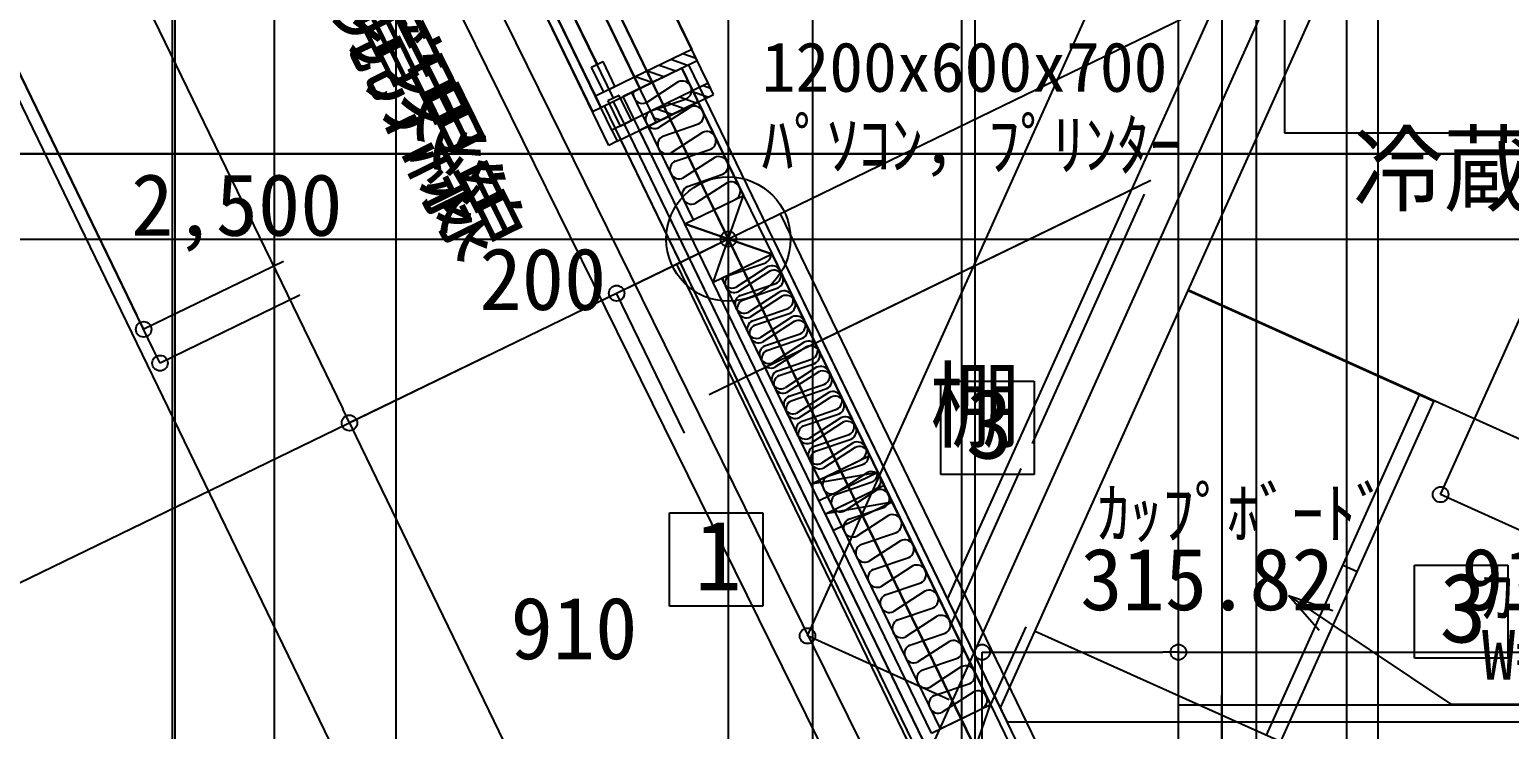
# Model space of a CAD drawing. Header units: metres. Extents: x 10861 to 26950, y 7268 to 22901.
# Drawn here: x 16245 to 18626, y 11788 to 12914 of the extents above; entities that cross this region are included whole.
import ezdxf

# ---------------------------------------------------------------- set-up
doc = ezdxf.new("R2010")
doc.units = ezdxf.units.M

msp = doc.modelspace()

# ---------------------------------------------------------------- linework, layer by layer
at = {"layer": 'COL_1F'}
for p, q in [((17299, 12601.2), (17393.4, 12647)), ((17344.8, 12506.7), (17393.4, 12647)), ((17393.4, 12647), (17439.3, 12552.5)), ((17344.8, 12506.7), (17299, 12601.2)), ((17299, 12601.2), (17439.3, 12552.5)), ((17439.3, 12552.5), (17344.8, 12506.7)), ((17696.1, 11782.4), (17790.6, 11828.2)), ((17741.9, 11687.9), (17790.6, 11828.2)), ((17790.6, 11828.2), (17836.4, 11733.7))]:
    msp.add_line(p, q, dxfattribs=at)
at = {"layer": 'COL_2F'}
for p, q in [((17299, 12601.2), (17393.4, 12647)), ((17344.8, 12506.7), (17393.4, 12647)), ((17393.4, 12647), (17439.3, 12552.5)), ((17344.8, 12506.7), (17299, 12601.2)), ((17439.3, 12552.5), (17299, 12601.2)), ((17439.3, 12552.5), (17344.8, 12506.7)), ((17696.1, 11782.4), (17790.6, 11828.2)), ((17741.9, 11687.9), (17790.6, 11828.2)), ((17790.6, 11828.2), (17836.4, 11733.7))]:
    msp.add_line(p, q, dxfattribs=at)
at = {"layer": 'GLID'}
for p, q in [((16474.6, 10010), (16474.6, 22205)), ((16474.6, 10010), (16474.6, 22205)), ((16474.6, 10010), (16474.6, 22205)), ((16478.7, 9325), (16478.7, 22205)), ((16478.7, 9325), (16478.7, 22205)), ((16478.7, 9325), (16478.7, 22205)), ((16638.6, 10010), (16638.6, 22205)), ((16638.6, 10010), (16638.6, 22205)), ((16638.6, 10010), (16638.6, 22205)), ((16834.7, 9325), (16834.7, 22205)), ((16834.7, 9325), (16834.7, 22205)), ((16834.7, 9325), (16834.7, 22205)), ((17369.1, 10010), (17369.1, 22205)), ((17369.1, 10010), (17369.1, 22205)), ((17369.1, 10010), (17369.1, 22205)), ((17504.7, 9325), (17504.7, 22205)), ((17504.7, 9325), (17504.7, 22205)), ((17504.7, 9325), (17504.7, 22205)), ((17744.7, 9325), (17744.7, 22205)), ((17744.7, 9325), (17744.7, 22205)), ((17744.7, 9325), (17744.7, 22205)), ((17766.3, 10010), (17766.3, 22205)), ((17766.3, 10010), (17766.3, 22205)), ((17766.3, 10010), (17766.3, 22205)), ((18093.3, 9325), (18093.3, 22205)), ((18093.3, 9325), (18093.3, 22205)), ((18093.3, 9325), (18093.3, 22205)), ((18163.4, 10010), (18163.4, 22205)), ((18163.4, 10010), (18163.4, 22205)), ((18163.4, 10010), (18163.4, 22205)), ((18218.8, 9325), (18218.8, 22205)), ((18218.8, 9325), (18218.8, 22205)), ((18218.8, 9325), (18218.8, 22205)), ((18364.3, 10010), (18364.3, 22205)), ((18364.3, 10010), (18364.3, 22205)), ((18364.3, 10010), (18364.3, 22205)), ((18414.7, 9325), (18414.7, 22205)), ((18414.7, 9325), (18414.7, 22205)), ((18414.7, 9325), (18414.7, 22205)), ((18614.1, 10010), (14765.1, 17946)), ((18614.1, 10010), (14765.1, 17946)), ((18614.1, 10010), (14765.1, 17946)), ((18480.6, 9945.4), (14580.1, 17856.1)), ((18480.6, 9945.4), (14580.1, 17856.1)), ((18480.6, 9945.4), (14580.1, 17856.1)), ((13801.7, 12713.6), (24358.1, 12713.6)), ((13801.7, 12713.6), (24358.1, 12713.6)), ((13801.7, 12713.6), (24358.1, 12713.6)), ((13801.7, 12576.8), (24358.1, 12576.8)), ((13801.7, 12576.8), (24358.1, 12576.8)), ((13801.7, 12576.8), (24358.1, 12576.8))]:
    msp.add_line(p, q, dxfattribs=at)
at = {"layer": 'WALL_BRACED_1F'}
for p, q in [((17452.3, 12617.2), (17849.5, 11798.4)), ((17452.3, 12617.2), (17849.5, 11798.4)), ((17683, 11717.7), (17285.9, 12536.5)), ((17683, 11717.7), (17285.9, 12536.5)), ((17710.9, 12198.3), (17710.9, 12348.3)), ((17710.9, 12348.3), (17860.9, 12348.3)), ((17860.9, 12348.3), (17860.9, 12198.3)), ((17860.9, 12198.3), (17710.9, 12198.3)), ((17274.5, 11986.6), (17274.5, 12136.6)), ((17274.5, 12136.6), (17424.5, 12136.6)), ((17424.5, 12136.6), (17424.5, 11986.6)), ((18473.2, 11902.5), (18473.2, 12052.5)), ((18473.2, 12052.5), (18623.2, 12052.5)), ((18623.2, 12052.5), (18623.2, 11902.5)), ((17424.5, 11986.6), (17274.5, 11986.6)), ((18623.2, 11902.5), (18473.2, 11902.5)), ((18093.2, 11827.5), (19003.2, 11827.5)), ((18093.2, 11827.5), (19003.2, 11827.5)), ((17849.5, 11798.4), (18246.6, 10979.6)), ((17849.5, 11798.4), (18246.6, 10979.6))]:
    msp.add_line(p, q, dxfattribs=at)
at = {"layer": 'WALL_BRACED_2F'}
for p, q in [((17452.3, 12617.2), (17849.5, 11798.4)), ((17452.3, 12617.2), (17849.5, 11798.4)), ((17683, 11717.7), (17285.9, 12536.5)), ((17683, 11717.7), (17285.9, 12536.5)), ((17710.9, 12198.3), (17710.9, 12348.3)), ((17710.9, 12348.3), (17860.9, 12348.3)), ((17860.9, 12348.3), (17860.9, 12198.3)), ((17860.9, 12198.3), (17710.9, 12198.3)), ((17274.5, 11986.6), (17274.5, 12136.6)), ((17274.5, 12136.6), (17424.5, 12136.6)), ((17424.5, 12136.6), (17424.5, 11986.6)), ((17424.5, 11986.6), (17274.5, 11986.6))]:
    msp.add_line(p, q, dxfattribs=at)
at = {"layer": 'WALL_NORMAL_1F'}
for p, q in [((17294.2, 12851.7), (17199.7, 12805.8)), ((17294.2, 12851.7), (17393.4, 12647)), ((17818.1, 11800), (17305.4, 12857.1)), ((17169.1, 12791), (18164.6, 10738.5)), ((17183.5, 12798), (18174.6, 10754.5)), ((17299, 12601.2), (17199.7, 12805.8)), ((17439.3, 12552.5), (17790.6, 11828.2)), ((17696.1, 11782.4), (17344.8, 12506.7)), ((17525.1, 12135), (17619.5, 12180.8)), ((17619.5, 12180.8), (17632.6, 12153.8)), ((17632.6, 12153.8), (17525.1, 12135)), ((17632.6, 12153.8), (17538.2, 12108)), ((17538.2, 12108), (17525.1, 12135)), ((19277, 11800), (17818.1, 11800))]:
    msp.add_line(p, q, dxfattribs=at)
at = {"layer": 'WALL_NORMAL_2F'}
for p, q in [((18307.5, 13300.7), (17721.7, 11998.9)), ((17807, 11823), (18382.7, 13102.4)), ((17320.6, 12797.3), (17226.1, 12751.4)), ((17320.6, 12797.3), (17393.4, 12647)), ((18055.1, 11311.4), (17331.8, 12802.7)), ((17209.9, 12743.6), (17933.2, 11252.3)), ((17299, 12601.2), (17226.1, 12751.4)), ((17195.5, 12736.6), (17918.8, 11245.3)), ((17439.3, 12552.5), (17790.6, 11828.2)), ((17696.1, 11782.4), (17344.8, 12506.7)), ((17501.9, 12182.7), (17596.4, 12228.6)), ((17596.4, 12228.6), (17609.5, 12201.6)), ((17609.5, 12201.6), (17501.9, 12182.7)), ((17609.5, 12201.6), (17515, 12155.8)), ((17515, 12155.8), (17501.9, 12182.7))]:
    msp.add_line(p, q, dxfattribs=at)
at = {"layer": 'カタログ部品(厨房設備)_2F'}
for p, q in [((18504.1, 12315.6), (18108.7, 12493.5)), ((18235.2, 11778.9), (18481.4, 12326.1)), ((18257.9, 11768.5), (18504.1, 12315.6)), ((18358.2, 12052.3), (18381, 12042)), ((17862.5, 11946.4), (18257.9, 11768.5))]:
    msp.add_line(p, q, dxfattribs=at)
at = {"layer": 'カタログ部品(電化製品)_2F'}
msp.add_line((18109.5, 12495.2), (18721.2, 12220), dxfattribs=at)
at = {"layer": 'データ 001_1F'}
for p, q in [((15736.2, 15943.7), (19509.7, 8163.2)), ((15875.7, 14103.1), (16748.4, 12303.6)), ((15812.7, 13654.7), (16881.8, 11450.3)), ((17506.6, 11961.4), (18101.6, 13283.7)), ((17369.1, 12576.8), (17346.6, 12565.9)), ((17478.2, 12351.9), (17369.1, 12576.8)), ((17369.1, 12576.8), (17369.1, 12576.8)), ((17211.7, 12500.5), (17346.6, 12565.9)), ((17189.2, 12489.5), (17211.7, 12500.5)), ((17298.3, 12264.6), (17189.2, 12489.5)), ((16984.3, 12390.2), (16759.3, 12281.1)), ((16984.3, 12390.2), (16759.3, 12281.1)), ((16984.3, 12390.2), (16984.3, 12390.2)), ((16984.3, 12390.2), (16984.3, 12390.2)), ((16984.3, 12390.2), (16984.3, 12390.2)), ((17478.2, 12351.9), (17478.2, 12351.9)), ((16759.3, 12281.1), (16748.4, 12303.6)), ((16759.3, 12281.1), (16759.3, 12281.1)), ((16759.3, 12281.1), (16770.2, 12258.6)), ((16759.3, 12281.1), (16770.2, 12258.6)), ((17298.3, 12264.6), (17298.3, 12264.6)), ((16770.2, 12258.6), (17145.5, 11484.8)), ((16770.2, 12258.6), (17145.5, 11484.8)), ((17496.3, 11938.6), (17506.6, 11961.4)), ((17724.3, 11836), (17496.3, 11938.6)), ((17777.4, 11662.4), (17777.4, 11912.4)), ((17777.4, 11912.4), (17802.4, 11912.4)), ((17802.4, 11912.4), (18068.2, 11912.4)), ((18093.2, 11912.4), (18068.2, 11912.4)), ((18093.2, 11662.4), (18093.2, 11912.4)), ((18093.2, 11912.4), (18093.2, 11912.4)), ((18093.2, 11912.4), (18118.2, 11912.4)), ((18118.2, 11912.4), (18978.2, 11912.4)), ((17724.3, 11836), (17724.3, 11836)), ((17777.4, 7985), (17777.4, 11842.7)), ((18163.3, 7985), (18163.3, 11842.7)), ((18163.3, 7985), (18163.3, 11842.7))]:
    msp.add_line(p, q, dxfattribs=at)
for centre, radius in [((17369.1, 12576.8), 100), ((17369.1, 12576.8), 12.5), ((17189.2, 12489.5), 12.5), ((16759.3, 12281.1), 12.5), ((16759.3, 12281.1), 12.5), ((16759.3, 12281.1), 12.5), ((17496.3, 11938.6), 12.5), ((17777.4, 11912.4), 12.5), ((18093.2, 11912.4), 12.5), ((18093.2, 11912.4), 12.5)]:
    msp.add_circle(centre, radius, dxfattribs=at)
at = {"layer": 'データ 001_2F'}
for p, q in [((17504.7, 10826.2), (17504.7, 21845)), ((18621.8, 9993.9), (16402.1, 14570.7)), ((17537.6, 11407.1), (18615.5, 13802.4)), ((15812.7, 13654.7), (16881.8, 11450.3)), ((17506.6, 11961.4), (18101.6, 13283.7)), ((18381.4, 13067.8), (16157.8, 11989.4)), ((26319.4, 12713.6), (11602.5, 12713.6)), ((18048.7, 12670.9), (17338.3, 12326.3)), ((11452.9, 12576.8), (18123.6, 12576.8)), ((17369.1, 12576.8), (17346.6, 12565.9)), ((17478.2, 12351.9), (17369.1, 12576.8)), ((17369.1, 12576.8), (17369.1, 12576.8)), ((17211.7, 12500.5), (17346.6, 12565.9)), ((17189.2, 12489.6), (17211.7, 12500.5)), ((17298.3, 12264.6), (17189.2, 12489.6)), ((16984.3, 12390.2), (16759.3, 12281.1)), ((16984.3, 12390.2), (16984.3, 12390.2)), ((17478.2, 12351.9), (17478.2, 12351.9)), ((16759.3, 12281.1), (16770.2, 12258.6)), ((17298.3, 12264.6), (17298.3, 12264.6)), ((16770.2, 12258.6), (17145.5, 11484.8)), ((18319.9, 11947.1), (18270.5, 12003.5)), ((18270.5, 12003.5), (18341.5, 11979.3)), ((18270.5, 12003.5), (18531.3, 11828.6)), ((17496.3, 11938.6), (17506.6, 11961.4)), ((17724.3, 11836), (17496.3, 11938.6)), ((17724.3, 11836), (17724.3, 11836)), ((18531.3, 11828.6), (19081.3, 11828.6))]:
    msp.add_line(p, q, dxfattribs=at)
for centre in [(17369.1, 12576.8), (17189.2, 12489.6), (16759.3, 12281.1), (17496.3, 11938.6)]:
    msp.add_circle(centre, 12.5, dxfattribs=at)
at = {"layer": 'データ 001_3F'}
msp.add_line((18364.2, 10525), (16638.6, 14083.1), dxfattribs=at)
at = {"layer": '建具(木製戸)_1F'}
for p, q in [((18525.3, 12188.7), (19085.5, 13433.5)), ((18515.1, 12165.9), (18525.3, 12188.7)), ((18743, 12063.3), (18515.1, 12165.9))]:
    msp.add_line(p, q, dxfattribs=at)
msp.add_circle((18515.1, 12165.9), 12.5, dxfattribs=at)
at = {"layer": '建具(金属窓)_1F'}
for p, q in [((16590.2, 14366.3), (17310.2, 12881.6)), ((16497.9, 14321.5), (17218, 12836.9)), ((16412.7, 14302.4), (17150.2, 12781.8)), ((16434.9, 14291), (17155, 12806.4)), ((15701.6, 13929.7), (16417.2, 12454.1)), ((16827.3, 13539.3), (17157.8, 12857.8)), ((17148.8, 12853.4), (17166.8, 12862.1)), ((17166.8, 12862.1), (17186.5, 12821.6)), ((17310.2, 12881.6), (17218, 12836.9)), ((17226.7, 12818.9), (17318.9, 12863.7)), ((17303.4, 12856.1), (17276.6, 12865.4)), ((17317.2, 12867.2), (17295.7, 12874.6)), ((17318.9, 12863.7), (17310.2, 12881.6)), ((17168.5, 12812.9), (17148.8, 12853.4)), ((17218, 12836.9), (17155, 12806.4)), ((17226.7, 12818.9), (17218, 12836.9)), ((17218, 12836.9), (17226.7, 12818.9)), ((17246.1, 12828.3), (17219.4, 12837.6)), ((17265.2, 12837.6), (17238.5, 12846.9)), ((17284.3, 12846.9), (17257.6, 12856.1)), ((17163.7, 12788.4), (17226.7, 12818.9)), ((17186.5, 12821.6), (17168.5, 12812.9)), ((17227, 12819.1), (17226.5, 12819.3)), ((17150.2, 12781.8), (17163.7, 12788.4)), ((17155, 12806.4), (17163.7, 12788.4)), ((16653.1, 12540.7), (16428.2, 12431.6)), ((16653.1, 12540.7), (16653.1, 12540.7)), ((16428.2, 12431.6), (16417.2, 12454.1)), ((16428.2, 12431.6), (16428.2, 12431.6))]:
    msp.add_line(p, q, dxfattribs=at)
msp.add_circle((16428.2, 12431.6), 12.5, dxfattribs=at)
at = {"layer": '建具(金属窓)_2F'}
for p, q in [((17336.6, 12827.3), (16815.1, 13902.5)), ((17176.6, 12727.4), (16637.7, 13838.6)), ((17244.3, 12782.5), (16722.9, 13857.7)), ((17181.4, 12752), (16659.9, 13827.2)), ((16443.6, 12399.7), (15926.5, 13465.9)), ((17184.2, 12803.4), (16952.9, 13280.3)), ((17336.6, 12827.3), (17244.3, 12782.5)), ((17336.1, 12804.8), (17309.4, 12814.1)), ((17340.5, 12819.1), (17328.5, 12823.3)), ((17345.3, 12809.3), (17336.6, 12827.3)), ((17193.2, 12807.7), (17175.2, 12799)), ((17175.2, 12799), (17194.9, 12758.5)), ((17212.9, 12767.3), (17193.2, 12807.7)), ((17253.1, 12764.5), (17345.3, 12809.3)), ((17297.9, 12786.3), (17271.2, 12795.6)), ((17317, 12795.5), (17290.3, 12804.8)), ((17244.3, 12782.5), (17181.4, 12752)), ((17190.1, 12734), (17253.1, 12764.5)), ((17194.9, 12758.5), (17212.9, 12767.3)), ((17253.1, 12764.5), (17244.3, 12782.5)), ((17244.3, 12782.5), (17253.1, 12764.5)), ((17259.8, 12767.8), (17249.8, 12771.2)), ((17278.8, 12777), (17252.1, 12786.3)), ((17181.4, 12752), (17190.1, 12734)), ((17190.1, 12734), (17176.6, 12727.4)), ((16679.5, 12486.3), (16454.5, 12377.2)), ((16679.5, 12486.3), (16679.5, 12486.3)), ((16454.5, 12377.2), (16443.6, 12399.7))]:
    msp.add_line(p, q, dxfattribs=at)
msp.add_circle((16454.5, 12377.2), 12.5, dxfattribs=at)
at = {"layer": '断熱材_1F'}
for p, q in [((17294.2, 12851.7), (17213.2, 12812.4)), ((17393.4, 12647), (17294.2, 12851.7)), ((17213.2, 12812.4), (17312.5, 12607.7)), ((17288.3, 12829.4), (17237.6, 12796.4)), ((17244.1, 12783), (17301.4, 12802.4)), ((17307.9, 12788.9), (17257.2, 12756)), ((17263.8, 12742.5), (17321, 12761.9)), ((17327.6, 12748.4), (17276.9, 12715.5)), ((17283.4, 12702), (17340.7, 12721.4)), ((17347.2, 12707.9), (17296.5, 12675)), ((17303, 12661.5), (17360.3, 12680.9)), ((17312.5, 12607.7), (17393.4, 12647)), ((17366.9, 12667.4), (17316.1, 12634.5)), ((17439.3, 12552.5), (17358.3, 12513.2)), ((17619.5, 12180.8), (17439.3, 12552.5)), ((17372, 12519.2), (17429.3, 12538.7)), ((17435.8, 12525.2), (17385.1, 12492.2)), ((17358.3, 12513.2), (17538.6, 12141.5)), ((17391.7, 12478.7), (17448.9, 12498.2)), ((17455.5, 12484.7), (17404.8, 12451.7)), ((17411.3, 12438.2), (17468.6, 12457.7)), ((17475.1, 12444.2), (17424.4, 12411.3)), ((17431, 12397.8), (17488.2, 12417.2)), ((17494.8, 12403.7), (17444, 12370.8)), ((17450.6, 12357.3), (17507.9, 12376.7)), ((17514.4, 12363.2), (17463.7, 12330.3)), ((17470.2, 12316.8), (17527.5, 12336.2)), ((17534, 12322.7), (17483.3, 12289.8)), ((17489.9, 12276.3), (17547.1, 12295.7)), ((17553.7, 12282.2), (17503, 12249.3)), ((17509.5, 12235.8), (17566.8, 12255.2)), ((17573.3, 12241.7), (17522.6, 12208.8)), ((17529.1, 12195.3), (17586.4, 12214.7)), ((17592.9, 12201.2), (17542.2, 12168.3)), ((17538.6, 12141.5), (17619.5, 12180.8)), ((17632.6, 12153.8), (17551.6, 12114.5)), ((17790.6, 11828.2), (17632.6, 12153.8)), ((17626.5, 12132.1), (17575.8, 12099.1)), ((17551.6, 12114.5), (17709.6, 11788.9)), ((17582.3, 12085.6), (17639.6, 12105.1)), ((17646.1, 12091.6), (17595.4, 12058.6)), ((17602, 12045.1), (17659.2, 12064.6)), ((17665.8, 12051.1), (17615.1, 12018.2)), ((17621.6, 12004.7), (17678.9, 12024.1)), ((17685.4, 12010.6), (17634.7, 11977.7)), ((17641.2, 11964.2), (17698.5, 11983.6)), ((17705.1, 11970.1), (17654.3, 11937.2)), ((17660.9, 11923.7), (17718.1, 11943.1)), ((17724.7, 11929.6), (17674, 11896.7)), ((17680.5, 11883.2), (17737.8, 11902.6)), ((17744.3, 11889.1), (17693.6, 11856.2)), ((17700.2, 11842.7), (17757.4, 11862.1)), ((17764, 11848.6), (17713.3, 11815.7)), ((17709.6, 11788.9), (17790.6, 11828.2))]:
    msp.add_line(p, q, dxfattribs=at)
for centre, start, end in [((17231, 12809.9), 164.1653, -64.1266), ((17294.9, 12815.9), -64.1266, 115.8734), ((17314.5, 12775.4), -64.1266, 115.8734), ((17250.7, 12769.5), 115.8734, -64.1266), ((17270.3, 12729), 115.8734, -64.1266), ((17334.1, 12734.9), -64.1266, 115.8734), ((17290, 12688.5), 115.8734, -64.1266), ((17353.8, 12694.4), -64.1266, 115.8734), ((17373.4, 12653.9), -64.1266, 115.8734), ((17309.6, 12648), 115.8734, -64.1266), ((17422.8, 12552.2), -64.1266, -1.4784), ((17442.4, 12511.7), -64.1266, 115.8734), ((17378.6, 12505.7), 115.8734, -64.1266), ((17398.2, 12465.2), 115.8734, -64.1266), ((17462, 12471.2), -64.1266, 115.8734), ((17417.9, 12424.8), 115.8734, -64.1266), ((17481.7, 12430.7), -64.1266, 115.8734), ((17437.5, 12384.3), 115.8734, -64.1266), ((17501.3, 12390.2), -64.1266, 115.8734), ((17520.9, 12349.7), -64.1266, 115.8734), ((17457.1, 12343.8), 115.8734, -64.1266), ((17476.8, 12303.3), 115.8734, -64.1266), ((17540.6, 12309.2), -64.1266, 115.8734), ((17496.4, 12262.8), 115.8734, -64.1266), ((17560.2, 12268.7), -64.1266, 115.8734), ((17579.9, 12228.2), -64.1266, 115.8734), ((17516.1, 12222.3), 115.8734, -64.1266), ((17535.7, 12181.8), 115.8734, -64.1266), ((17599.5, 12187.8), -64.1266, 115.8734), ((17633, 12118.6), -64.1266, 115.8734), ((17569.2, 12112.6), 167.109, -64.1266), ((17588.9, 12072.1), 115.8734, -64.1266), ((17652.7, 12078.1), -64.1266, 115.8734), ((17672.3, 12037.6), -64.1266, 115.8734), ((17608.5, 12031.7), 115.8734, -64.1266), ((17628.2, 11991.2), 115.8734, -64.1266), ((17692, 11997.1), -64.1266, 115.8734), ((17647.8, 11950.7), 115.8734, -64.1266), ((17711.6, 11956.6), -64.1266, 115.8734), ((17731.2, 11916.1), -64.1266, 115.8734), ((17667.4, 11910.2), 115.8734, -64.1266), ((17687.1, 11869.7), 115.8734, -64.1266), ((17750.9, 11875.6), -64.1266, 115.8734), ((17706.7, 11829.2), 115.8734, -64.1266), ((17770.5, 11835.1), -64.1266, 115.8734)]:
    msp.add_arc(centre, 15, start, end, dxfattribs=at)
at = {"layer": '断熱材_2F'}
for p, q in [((17320.6, 12797.3), (17239.6, 12758)), ((17307.9, 12788.9), (17257.2, 12756)), ((17393.4, 12647), (17320.6, 12797.3)), ((17239.6, 12758), (17312.5, 12607.7)), ((17263.8, 12742.5), (17321, 12761.9)), ((17327.6, 12748.4), (17276.9, 12715.5)), ((17283.4, 12702), (17340.7, 12721.4)), ((17347.2, 12707.9), (17296.5, 12675)), ((17303, 12661.5), (17360.3, 12680.9)), ((17312.5, 12607.7), (17393.4, 12647)), ((17366.9, 12667.4), (17316.1, 12634.5)), ((17439.3, 12552.5), (17358.3, 12513.2)), ((17596.4, 12228.6), (17439.3, 12552.5)), ((17432.3, 12532.4), (17381.6, 12499.5)), ((17358.3, 12513.2), (17515.4, 12189.3)), ((17388.2, 12486), (17445.4, 12505.4)), ((17452, 12491.9), (17401.2, 12459)), ((17407.8, 12445.5), (17465.1, 12465)), ((17471.6, 12451.5), (17420.9, 12418.5)), ((17427.4, 12405), (17484.7, 12424.5)), ((17491.2, 12411), (17440.5, 12378)), ((17447.1, 12364.5), (17504.3, 12384)), ((17510.9, 12370.5), (17460.2, 12337.5)), ((17466.7, 12324.1), (17524, 12343.5)), ((17530.5, 12330), (17479.8, 12297.1)), ((17486.3, 12283.6), (17543.6, 12303)), ((17550.1, 12289.5), (17499.4, 12256.6)), ((17506, 12243.1), (17563.2, 12262.5)), ((17569.8, 12249), (17519.1, 12216.1)), ((17515.4, 12189.3), (17596.4, 12228.6)), ((17609.5, 12201.6), (17528.5, 12162.3)), ((17790.6, 11828.2), (17609.5, 12201.6)), ((17543.1, 12166.6), (17600.3, 12186.1)), ((17606.9, 12172.6), (17556.2, 12139.6)), ((17528.5, 12162.3), (17709.6, 11788.9)), ((17562.7, 12126.1), (17620, 12145.6)), ((17626.5, 12132.1), (17575.8, 12099.1)), ((17582.3, 12085.6), (17639.6, 12105.1)), ((17646.1, 12091.6), (17595.4, 12058.6)), ((17602, 12045.1), (17659.2, 12064.6)), ((17665.8, 12051.1), (17615.1, 12018.2)), ((17621.6, 12004.7), (17678.9, 12024.1)), ((17685.4, 12010.6), (17634.7, 11977.7)), ((17641.2, 11964.2), (17698.5, 11983.6)), ((17705.1, 11970.1), (17654.3, 11937.2)), ((17660.9, 11923.7), (17718.1, 11943.1)), ((17724.7, 11929.6), (17674, 11896.7)), ((17680.5, 11883.2), (17737.8, 11902.6)), ((17744.3, 11889.1), (17693.6, 11856.2)), ((17700.2, 11842.7), (17757.4, 11862.1)), ((17764, 11848.6), (17713.3, 11815.7)), ((17709.6, 11788.9), (17790.6, 11828.2))]:
    msp.add_line(p, q, dxfattribs=at)
for centre, start, end in [((17314.5, 12775.4), -64.1266, 115.8734), ((17250.7, 12769.5), -132.7195, -64.1266), ((17270.3, 12729), 115.8734, -64.1266), ((17334.1, 12734.9), -64.1266, 115.8734), ((17290, 12688.5), 115.8734, -64.1266), ((17353.8, 12694.4), -64.1266, 115.8734), ((17373.4, 12653.9), -64.1266, 115.8734), ((17309.6, 12648), 115.8734, -64.1266), ((17438.9, 12518.9), -64.1266, 115.8734), ((17375.1, 12513), 175.7673, -64.1266), ((17394.7, 12472.5), 115.8734, -64.1266), ((17458.5, 12478.5), -64.1266, 115.8734), ((17414.3, 12432), 115.8734, -64.1266), ((17478.1, 12438), -64.1266, 115.8734), ((17497.8, 12397.5), -64.1266, 115.8734), ((17434, 12391.5), 115.8734, -64.1266), ((17453.6, 12351), 115.8734, -64.1266), ((17517.4, 12357), -64.1266, 115.8734), ((17473.2, 12310.6), 115.8734, -64.1266), ((17537.1, 12316.5), -64.1266, 115.8734), ((17556.7, 12276), -64.1266, 115.8734), ((17492.9, 12270.1), 115.8734, -64.1266), ((17512.5, 12229.6), 115.8734, -64.1266), ((17576.3, 12235.5), -64.1266, 115.8734), ((17593.8, 12199.5), -64.1266, 6.3047), ((17613.4, 12159.1), -64.1266, 115.8734), ((17549.6, 12153.1), 115.8734, -64.1266), ((17569.2, 12112.6), 115.8734, -64.1266), ((17633, 12118.6), -64.1266, 115.8734), ((17588.9, 12072.1), 115.8734, -64.1266), ((17652.7, 12078.1), -64.1266, 115.8734), ((17672.3, 12037.6), -64.1266, 115.8734), ((17608.5, 12031.7), 115.8734, -64.1266), ((17628.2, 11991.2), 115.8734, -64.1266), ((17692, 11997.1), -64.1266, 115.8734), ((17647.8, 11950.7), 115.8734, -64.1266), ((17711.6, 11956.6), -64.1266, 115.8734), ((17731.2, 11916.1), -64.1266, 115.8734), ((17667.4, 11910.2), 115.8734, -64.1266), ((17687.1, 11869.7), 115.8734, -64.1266), ((17750.9, 11875.6), -64.1266, 115.8734), ((17706.7, 11829.2), 115.8734, -64.1266), ((17770.5, 11835.1), -64.1266, 115.8734)]:
    msp.add_arc(centre, 15, start, end, dxfattribs=at)
at = {"layer": '水平面_2F'}
for p, q in [((18003.7, 12649), (17508.8, 12409)), ((18003.7, 12649), (17508.8, 12409)), ((18003.7, 12649), (17508.8, 12409)), ((17858.4, 12248.1), (18038.9, 12649)), ((17858.4, 12248.1), (18038.9, 12649)), ((17858.4, 12248.1), (18038.9, 12649)), ((17508.8, 12409), (17727.8, 11957.6)), ((17508.8, 12409), (17727.8, 11957.6)), ((17508.8, 12409), (17727.8, 11957.6)), ((17727.8, 11957.6), (17840.3, 12207.8)), ((17727.8, 11957.6), (17840.3, 12207.8)), ((17727.8, 11957.6), (17840.3, 12207.8)), ((17847.6, 11953.1), (17790.6, 11828.2)), ((17790.6, 11828.2), (18397.1, 10577.5))]:
    msp.add_line(p, q, dxfattribs=at)
at = {"layer": '畳_1F'}
for p, q in [((18263.7, 13244.8), (18263.7, 12747.5)), ((18263.7, 12747.5), (18606.8, 12747.5))]:
    msp.add_line(p, q, dxfattribs=at)
at = {"layer": '部屋_1F'}
msp.add_line((12701.7, 21530), (19069.8, 8614.6), dxfattribs=at)
at = {"layer": '部屋_2F'}
msp.add_line((12701.7, 21530), (19069.8, 8614.6), dxfattribs=at)

# ---------------------------------------------------------------- texts
at = {"layer": 'WALL_BRACED_1F'}
for s, p in [('3', (17750.9, 12223.7)), ('1', (17314.5, 12012.1)), ('3', (18513.2, 11928))]:
    msp.add_text(s, height=112, dxfattribs=at).set_placement(p)
at = {"layer": 'WALL_BRACED_2F'}
for s, p in [('3', (17750.9, 12223.7)), ('1', (17314.5, 12012.1))]:
    msp.add_text(s, height=112, dxfattribs=at).set_placement(p)
at = {"layer": 'データ 001_1F'}
for s, p in [('2,500', (16408, 12582)), ('200', (16968.5, 12462.7)), ('315.82', (17935.3, 11979.9)), ('910', (18548.2, 11979.9)), ('910', (17018.6, 11901.1)), ('910', (17018.6, 11901.1))]:
    msp.add_text(s, height=100, dxfattribs=at).set_placement(p)
at = {"layer": 'データ 001_2F'}
for s, height, p in [('1200x600x700', 80, (17422.5, 12813.6)), ('ﾊﾟｿｺﾝ，ﾌﾟﾘﾝﾀｰ', 80, (17422.5, 12688.6)), ('冷蔵庫', 112, (18374, 12633.3)), ('2,500', 100, (16408, 12582)), ('200', 100, (16968.5, 12462.7)), ('棚', 112, (17693.4, 12253.2)), ('ｶｯﾌﾟﾎﾞｰﾄﾞ', 80, (17963.2, 12095.9)), ('ｶｯﾌﾟﾎﾞｰﾄﾞ', 80, (18581.3, 11968.3)), ('910', 100, (17018.6, 11901.1)), ('W=600', 80, (18581.3, 11868.3))]:
    msp.add_text(s, height=height, dxfattribs=at).set_placement(p)
at = {"layer": '部屋_1F'}
msp.add_text('隣地境界線', height=112, rotation=-63.7537, dxfattribs=at).set_placement((16620.5, 13188.2))
at = {"layer": '部屋_2F'}
msp.add_text('隣地境界線', height=112, rotation=-63.7537, dxfattribs=at).set_placement((16593.6, 13234.2))

doc.saveas('drawing.dxf')
